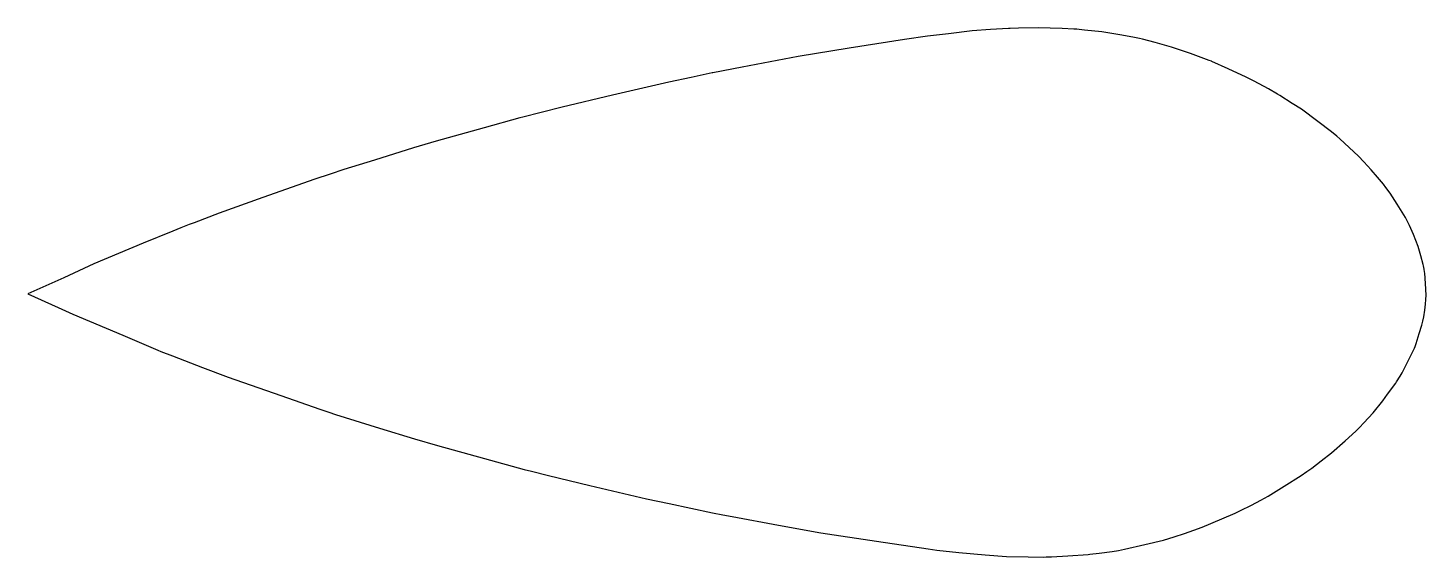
# Model space of a CAD drawing. Header units: metres. Extents: x -88 to 62, y -28 to 28.
import ezdxf

# ---------------------------------------------------------------- set-up
doc = ezdxf.new("R2010")
doc.units = ezdxf.units.M

msp = doc.modelspace()

# ---------------------------------------------------------------- linework, layer by layer
for p, q in [((6.47836, 27.155), (0.54377, 26.2418)), ((8.95287, 27.5123), (6.47836, 27.155)), ((11.2035, 27.7788), (8.95287, 27.5123)), ((13.7261, 28.0737), (11.2035, 27.7788)), ((15.7059, 28.215), (13.7261, 28.0737)), ((17.6219, 28.3481), (15.7059, 28.215)), ((17.8285, 28.3567), (17.6219, 28.3481)), ((18.7037, 28.3851), (17.8285, 28.3567)), ((20.8305, 28.397), (18.7037, 28.3851)), ((23.4038, 28.3423), (20.8305, 28.397)), ((24.6667, 28.2756), (23.4038, 28.3423)), ((24.975, 28.2537), (24.6667, 28.2756)), ((25.2057, 28.235), (24.975, 28.2537)), ((25.7803, 28.1789), (25.2057, 28.235)), ((27.653, 27.9658), (25.7803, 28.1789)), ((29.5879, 27.6707), (27.653, 27.9658)), ((30.9932, 27.4107), (29.5879, 27.6707)), ((31.7055, 27.2571), (30.9932, 27.4107)), ((32.0292, 27.1841), (31.7055, 27.2571)), ((33.385, 26.824), (32.0292, 27.1841)), ((0.54377, 26.2418), (-4.92171, 25.3206)), ((35.1134, 26.3528), (33.385, 26.824)), ((37.1547, 25.6452), (35.1134, 26.3528)), ((39.1786, 24.9202), (37.1547, 25.6452)), ((-10.9249, 24.1961), (-14.0866, 23.5816)), ((-4.92171, 25.3206), (-10.9249, 24.1961)), ((39.4136, 24.8258), (39.1786, 24.9202)), ((39.4669, 24.8042), (39.4136, 24.8258)), ((41.2131, 24.0154), (39.4669, 24.8042)), ((43.1556, 23.133), (41.2131, 24.0154)), ((-18.811, 22.587), (-24.8509, 21.1758)), ((-16.4029, 23.0942), (-18.811, 22.587)), ((-14.1447, 23.5697), (-16.4029, 23.0942)), ((-14.0866, 23.5816), (-14.1447, 23.5697)), ((44.0065, 22.6862), (43.1556, 23.133)), ((45.5312, 21.8618), (44.0065, 22.6862)), ((-24.8509, 21.1758), (-30.2296, 19.9182)), ((46.4887, 21.3108), (45.5312, 21.8618)), ((46.7664, 21.1456), (46.4887, 21.3108)), ((48.0889, 20.2869), (46.7664, 21.1456)), ((-30.2296, 19.9182), (-32.4866, 19.339)), ((49.0613, 19.6701), (48.0889, 20.2869)), ((50.8273, 18.3749), (49.0613, 19.6701)), ((-34.7958, 18.7438), (-38.6008, 17.7022)), ((-34.4492, 18.8353), (-34.7958, 18.7438)), ((-32.4866, 19.339), (-34.4492, 18.8353)), ((52.2945, 17.2577), (50.8273, 18.3749)), ((-38.6008, 17.7022), (-43.7553, 16.246)), ((52.8685, 16.7776), (52.2945, 17.2577)), ((53.1711, 16.5209), (52.8685, 16.7776)), ((54.1853, 15.5756), (53.1711, 16.5209)), ((-46.2116, 15.5291), (-50.3757, 14.231)), ((-43.7553, 16.246), (-46.2116, 15.5291)), ((55.1996, 14.6362), (54.1853, 15.5756)), ((-50.3757, 14.231), (-53.6543, 13.2067)), ((55.7704, 14.0331), (55.1996, 14.6362)), ((56.5633, 13.1953), (55.7704, 14.0331)), ((-56.7863, 12.1721), (-62.3577, 10.2061)), ((-55.1341, 12.7193), (-56.7863, 12.1721)), ((-53.6543, 13.2067), (-55.1341, 12.7193)), ((57.2219, 12.4117), (56.5633, 13.1953)), ((57.8663, 11.6395), (57.2219, 12.4117)), ((58.1371, 11.2818), (57.8663, 11.6395)), ((58.5829, 10.6819), (58.1371, 11.2818)), ((59.3512, 9.49375), (58.5829, 10.6819)), ((-62.3577, 10.2061), (-67.0361, 8.53322)), ((60.2236, 8.0728), (59.3512, 9.49375)), ((-69.7104, 7.51119), (-70.2506, 7.30541)), ((-67.0361, 8.53322), (-69.7104, 7.51119)), ((60.4559, 7.63725), (60.2236, 8.0728)), ((60.6054, 7.34191), (60.4559, 7.63725)), ((-72.0031, 6.61928), (-75.1982, 5.31295)), ((-71.1488, 6.9571), (-72.0031, 6.61928)), ((-70.2506, 7.30541), (-71.1488, 6.9571)), ((60.6642, 7.22284), (60.6054, 7.34191)), ((60.6692, 7.21258), (60.6642, 7.22284)), ((61.0788, 6.23329), (60.6692, 7.21258)), ((61.5978, 4.95798), (61.0788, 6.23329)), ((-75.1982, 5.31295), (-80.5018, 3.08316)), ((61.878, 3.95378), (61.5978, 4.95798)), ((-80.5018, 3.08316), (-83.7084, 1.61339)), ((62.1301, 3.01105), (61.878, 3.95378)), ((62.1525, 2.89888), (62.1301, 3.01105)), ((-83.7084, 1.61339), (-87.5599, -0.11778)), ((62.2188, 2.53856), (62.1525, 2.89888)), ((62.2715, 2.22523), (62.2188, 2.53856)), ((62.2933, 2.08096), (62.2715, 2.22523)), ((62.3628, 0.97213), (62.2933, 2.08096)), ((62.4365, -0.25266), (62.3628, 0.97213)), ((-87.5599, -0.11778), (-84.3069, -1.59836)), ((62.2916, -1.87502), (62.3795, -1.24362)), ((62.3795, -1.24362), (62.4095, -0.72385)), ((62.4095, -0.72385), (62.4365, -0.25266)), ((-84.3069, -1.59836), (-82.7448, -2.3175)), ((-82.7448, -2.3175), (-77.3942, -4.55007)), ((62.0887, -3.06363), (62.1898, -2.60065)), ((62.1898, -2.60065), (62.2916, -1.87502)), ((61.3821, -5.45977), (61.7158, -4.38268)), ((61.7158, -4.38268), (61.9979, -3.48648)), ((61.9979, -3.48648), (62.0887, -3.06363)), ((-77.3942, -4.55007), (-73.6242, -6.1617)), ((60.579, -7.16344), (61.1846, -5.95955)), ((61.1846, -5.95955), (61.2599, -5.76642)), ((61.2599, -5.76642), (61.3821, -5.45977)), ((-73.6242, -6.1617), (-73.2906, -6.29329)), ((-73.2906, -6.29329), (-72.056, -6.78643)), ((-72.056, -6.78643), (-68.8386, -8.01231)), ((59.998, -8.38069), (60.579, -7.16344)), ((-68.8386, -8.01231), (-66.0723, -9.06243)), ((59.2753, -9.5711), (59.6622, -8.94432)), ((59.6622, -8.94432), (59.8861, -8.57843)), ((59.8861, -8.57843), (59.998, -8.38069)), ((-66.0723, -9.06243), (-60.4291, -11.0367)), ((58.3101, -10.8921), (59.1843, -9.71173)), ((59.1843, -9.71173), (59.2753, -9.5711)), ((-60.4291, -11.0367), (-56.2532, -12.4912)), ((56.7463, -12.8796), (57.8036, -11.6124)), ((57.8036, -11.6124), (58.3101, -10.8921)), ((-56.2532, -12.4912), (-55.2885, -12.8076)), ((-55.2885, -12.8076), (-54.5615, -13.046)), ((-54.5615, -13.046), (-49.8264, -14.5158)), ((55.7568, -13.969), (56.7463, -12.8796)), ((-49.8264, -14.5158), (-46.0951, -15.6755)), ((53.7553, -15.8748), (54.8989, -14.8455)), ((54.8989, -14.8455), (55.0896, -14.6561)), ((55.0896, -14.6561), (55.2805, -14.4668)), ((55.2805, -14.4668), (55.7568, -13.969)), ((-46.0951, -15.6755), (-43.6375, -16.3856)), ((-43.6375, -16.3856), (-38.5876, -17.7969)), ((52.2944, -17.1746), (53.7553, -15.8748)), ((-38.5876, -17.7969), (-34.3111, -18.9495)), ((51.1743, -18.0443), (52.2944, -17.1746)), ((-34.3111, -18.9495), (-33.5274, -19.1532)), ((-33.5274, -19.1532), (-31.7266, -19.6079)), ((49.0288, -19.6164), (49.6358, -19.1897)), ((49.6358, -19.1897), (50.1841, -18.8039)), ((50.1841, -18.8039), (51.1743, -18.0443)), ((-31.7266, -19.6079), (-27.2842, -20.6891)), ((-27.2842, -20.6891), (-21.2035, -22.0925)), ((45.4864, -21.8173), (47.2079, -20.7433)), ((47.2079, -20.7433), (49.0288, -19.6164)), ((-21.2035, -22.0925), (-18.7791, -22.5963)), ((43.694, -22.7861), (44.7053, -22.2372)), ((44.7053, -22.2372), (45.4864, -21.8173)), ((-18.7791, -22.5963), (-14.1268, -23.5982)), ((-14.1268, -23.5982), (-13.0171, -23.8182)), ((-13.0171, -23.8182), (-12.0175, -24.0164)), ((40.512, -24.2396), (41.952, -23.6386)), ((41.952, -23.6386), (42.5362, -23.3464)), ((42.5362, -23.3464), (43.694, -22.7861)), ((-12.0175, -24.0164), (-7.03234, -24.922)), ((-7.03234, -24.922), (-2.48697, -25.7477)), ((36.5221, -25.8313), (37.5171, -25.4721)), ((37.5171, -25.4721), (38.4197, -25.1472)), ((38.4197, -25.1472), (40.512, -24.2396)), ((-2.48697, -25.7477), (3.48157, -26.6497)), ((3.48157, -26.6497), (9.02705, -27.4877)), ((32.2586, -27.0104), (34.276, -26.5323)), ((34.276, -26.5323), (35.4145, -26.1768)), ((35.4145, -26.1768), (36.5221, -25.8313)), ((9.02705, -27.4877), (9.93517, -27.6036)), ((9.93517, -27.6036), (12.3065, -27.8773)), ((12.3065, -27.8773), (15.1297, -28.1319)), ((15.1297, -28.1319), (17.4353, -28.2823)), ((17.4353, -28.2823), (19.7631, -28.3323)), ((19.7631, -28.3323), (21.444, -28.3502)), ((21.444, -28.3502), (21.6904, -28.3454)), ((21.6904, -28.3454), (22.2488, -28.3318)), ((22.2488, -28.3318), (23.9975, -28.2355)), ((23.9975, -28.2355), (26.1775, -28.0774)), ((26.1775, -28.0774), (26.3583, -28.0608)), ((26.3583, -28.0608), (27.3587, -27.926)), ((27.3587, -27.926), (28.7666, -27.7498)), ((28.7666, -27.7498), (29.4285, -27.6366)), ((29.4285, -27.6366), (30.0982, -27.5215)), ((30.0982, -27.5215), (32.2586, -27.0104))]:
    msp.add_line(p, q)

doc.saveas('drawing.dxf')
